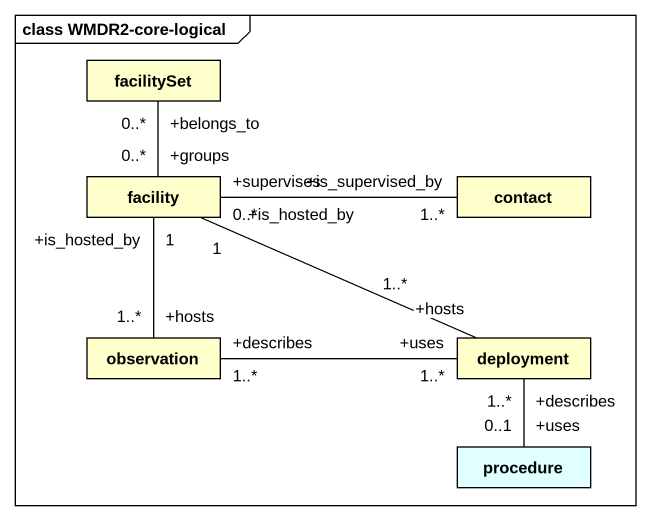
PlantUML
@startuml
mainframe class WMDR2-core-logical
hide circle
hide empty members
class facilitySet
class facility
class contact
class observation
class deployment
class procedure #E0FFFF
facility "+groups\n0..*" -up- "+belongs_to\n0..*" facilitySet
facility "+supervises\n0..*" -right- "+is_supervised_by\n1..*" contact
facility "+is_hosted_by\n1" -- "+hosts\n1..*" observation
facility "+is_hosted_by\n1" -right- "+hosts\n1..*" deployment
observation "+describes\n1..*" -right- "+uses\n1..*" deployment
deployment "+describes\n1..*" -- "+uses\n0..1" procedure
@enduml
